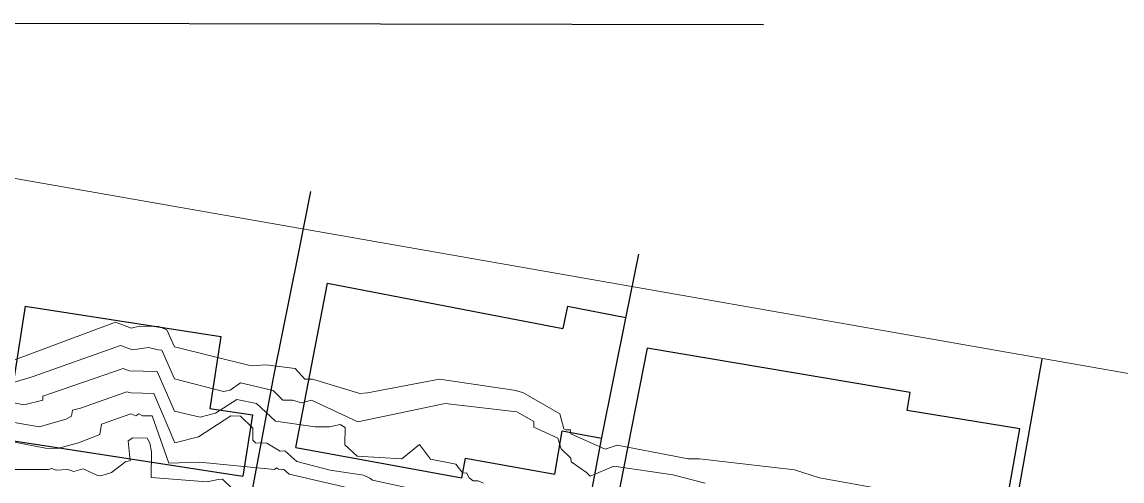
# Model space of a CAD drawing. Header units: metres. Extents: x 683 to 917, y -108 to 80.
# Drawn here: x 767.4 to 830.6, y 53 to 79.3 of the extents above; entities that cross this region are included whole.
import ezdxf

# ---------------------------------------------------------------- set-up
doc = ezdxf.new("R2010")
doc.units = ezdxf.units.M
doc.layers.add('Cadastre with houses', color=6, linetype='Continuous')
doc.layers.add('Contours June 2023', color=252, linetype='Continuous')

msp = doc.modelspace()

# ---------------------------------------------------------------- linework, layer by layer
at = {"lineweight": 0}
for points, elevation in [([(766.674, 59.854), (772.73, 62.1), (773.63, 61.763), (774.095, 61.872), (775.204, 61.853), (775.679, 61.655), (776.114, 60.685), (780.527, 59.587), (781.359, 59.656), (783.051, 59.438), (783.595, 58.835), (784.04, 58.825), (786.771, 58.013), (787.197, 58.043), (791.333, 58.825), (795.618, 58.201), (796.122, 58.063), (798.26, 56.846), (798.477, 55.985), (798.596, 55.925), (798.873, 55.925), (798.893, 55.698), (800.852, 54.817), (801.545, 55.035), (804.939, 54.382), (805.612, 54.253), (806.275, 54.253), (811.747, 53.63), (813.172, 53.174), (818.179, 52.264)], 53), ([(766.842, 58.646), (767.941, 58.963), (773.007, 60.764), (773.7, 60.517), (774.62, 60.645), (775.174, 60.517), (775.392, 60.497), (776.104, 58.854), (778.924, 58.132), (779.32, 58.191), (779.904, 58.627), (781.784, 58.181), (782.338, 57.627), (782.892, 57.627), (783.417, 57.469), (783.981, 57.627), (786.643, 56.38), (791.669, 57.429), (795.786, 56.954), (796.756, 56.4), (796.765, 56.084), (798.141, 55.45), (798.329, 54.837), (798.893, 54.302), (798.913, 54.075), (799.793, 53.471), (799.991, 53.263), (801.367, 53.828), (804.751, 53.343), (806.611, 52.868)], 52.5), ([(793.861, 52.868), (793.564, 52.986), (793.267, 52.986), (793.04, 53.165), (792.891, 53.461), (792.674, 53.442), (792.288, 53.946), (790.833, 54.243), (790.19, 55.084), (789.181, 54.263), (786.618, 54.411), (785.896, 55.064), (785.915, 56.064), (785.628, 56.222), (785.025, 56.094), (784.203, 56.103), (781.908, 56.42), (780.829, 57.439), (779.691, 57.667), (778.474, 56.885), (777.584, 56.648), (776.109, 56.994), (775.12, 59.28), (773.517, 59.309), (773.16, 59.438), (768.549, 57.845), (768.549, 57.627), (767.461, 57.35), (765.976, 57.647)], 52), ([(766.699, 56.39), (768.341, 56.094), (769.885, 56.529), (770.202, 56.697), (770.261, 57.053), (770.706, 57.162), (773.378, 58.102), (773.616, 58.053), (774.922, 58.013), (776.139, 55.173), (777.494, 55.51), (779.355, 56.727), (779.899, 56.697), (780.621, 56.014), (780.621, 55.322), (780.76, 55.183), (781.423, 55.163), (782.195, 54.698), (782.452, 54.708), (783.145, 54.095), (785.054, 53.6), (786.974, 53.323), (787.33, 53.145), (787.489, 53.026), (790.398, 52.393)], 51.5), ([(766.92, 55.214), (768.7, 54.877), (769.386, 54.853), (770.588, 55.178), (771.815, 55.647), (771.911, 56.248), (773.595, 56.849), (773.884, 56.717), (774.064, 56.837), (774.269, 56.717), (774.57, 56.729), (774.822, 56.729), (775.796, 53.999), (777.552, 54.071), (781.858, 53.638), (781.979, 53.734), (782.099, 53.662), (782.4, 53.638), (782.7, 53.373), (788.417, 52.046)], 51), ([(766.55, 53.648), (768.878, 53.648), (769.058, 53.702), (769.311, 53.612), (769.978, 53.648), (770.321, 53.522), (770.862, 53.684), (771.656, 53.323), (771.872, 53.287), (772.486, 53.467), (773.316, 54.099), (773.568, 54.135), (773.46, 55.29), (773.713, 55.47), (774.552, 55.434), (774.705, 55.163), (774.795, 54.658), (774.777, 53.188), (777.997, 52.926), (778.629, 53.071), (778.881, 53.089), (779.405, 52.565)], 50.5)]:
    msp.add_lwpolyline(points, dxfattribs=dict(at, elevation=elevation))
at = {"layer": 'Cadastre with houses'}
for p, q in [((803.272, 60.607, 57), (801.043, 49.235, 57)), ((818.38, 58.068, 57), (803.272, 60.607, 57)), ((818.212, 57.04, 57), (818.38, 58.068, 57)), ((824.687, 55.982, 57), (818.212, 57.04, 57)), ((797.968, 53.383, 58), (798.381, 55.86, 58)), ((798.381, 55.86, 58), (800.643, 55.444, 57.98)), ((823.189, 47.604, 57), (824.687, 55.982, 57)), ((783.087, 54.911, 58), (792.621, 53.162, 58)), ((792.621, 53.162, 58), (792.828, 54.291, 58)), ((792.828, 54.291, 58), (797.968, 53.383, 58))]:
    msp.add_line(p, q, dxfattribs=at)
for points in [[(783.934, 69.616, 58.1), (783.217, 66.034, 57.9), (781.814, 59.099, 57.81), (777.356, 35.385, 46.91)], [(802.771, 66.005, 58), (802.054, 62.423, 58), (800.651, 55.489, 58), (796.193, 31.775, 47.1)], [(783.087, 54.911, 58), (784.906, 64.337, 58)], [(784.906, 64.337, 58), (798.432, 61.747, 58)], [(767.524, 63.022, 57), (766.35, 55.359, 57)], [(767.524, 63.022, 57), (778.782, 61.278, 57)], [(798.69, 63.022, 58), (798.432, 61.747, 58)], [(798.69, 63.022, 58), (802.046, 62.38, 58)], [(778.782, 61.278, 57), (778.142, 57.148, 57)], [(809.35, -1.671, 42), (811.9, 11.579, 43.6), (812.157, 13.251, 43.8), (812.395, 14.151, 44.1), (814.889, 27.282, 47.1), (815.057, 28.203, 47.4), (816.769, 31.389, 48.1), (822.543, 42.724, 51.6), (823.676, 47.033, 54.1), (825.971, 59.976, 57.7)], [(778.142, 57.148, 57), (780.595, 56.784, 57)], [(780.595, 56.784, 57), (780.031, 53.263, 57)], [(766.374, 55.359, 57), (780.031, 53.263, 57)]]:
    msp.add_polyline3d(points, dxfattribs=at)
at = {"layer": 'Contours June 2023'}
msp.add_line((715.658, 79.339), (809.961, 79.204), dxfattribs=at)
at = {"layer": 'Contours June 2023', "lineweight": 0}
msp.add_lwpolyline([(715.658, 79.339), (900.462, 46.986)], dxfattribs=at)

doc.saveas('drawing.dxf')
